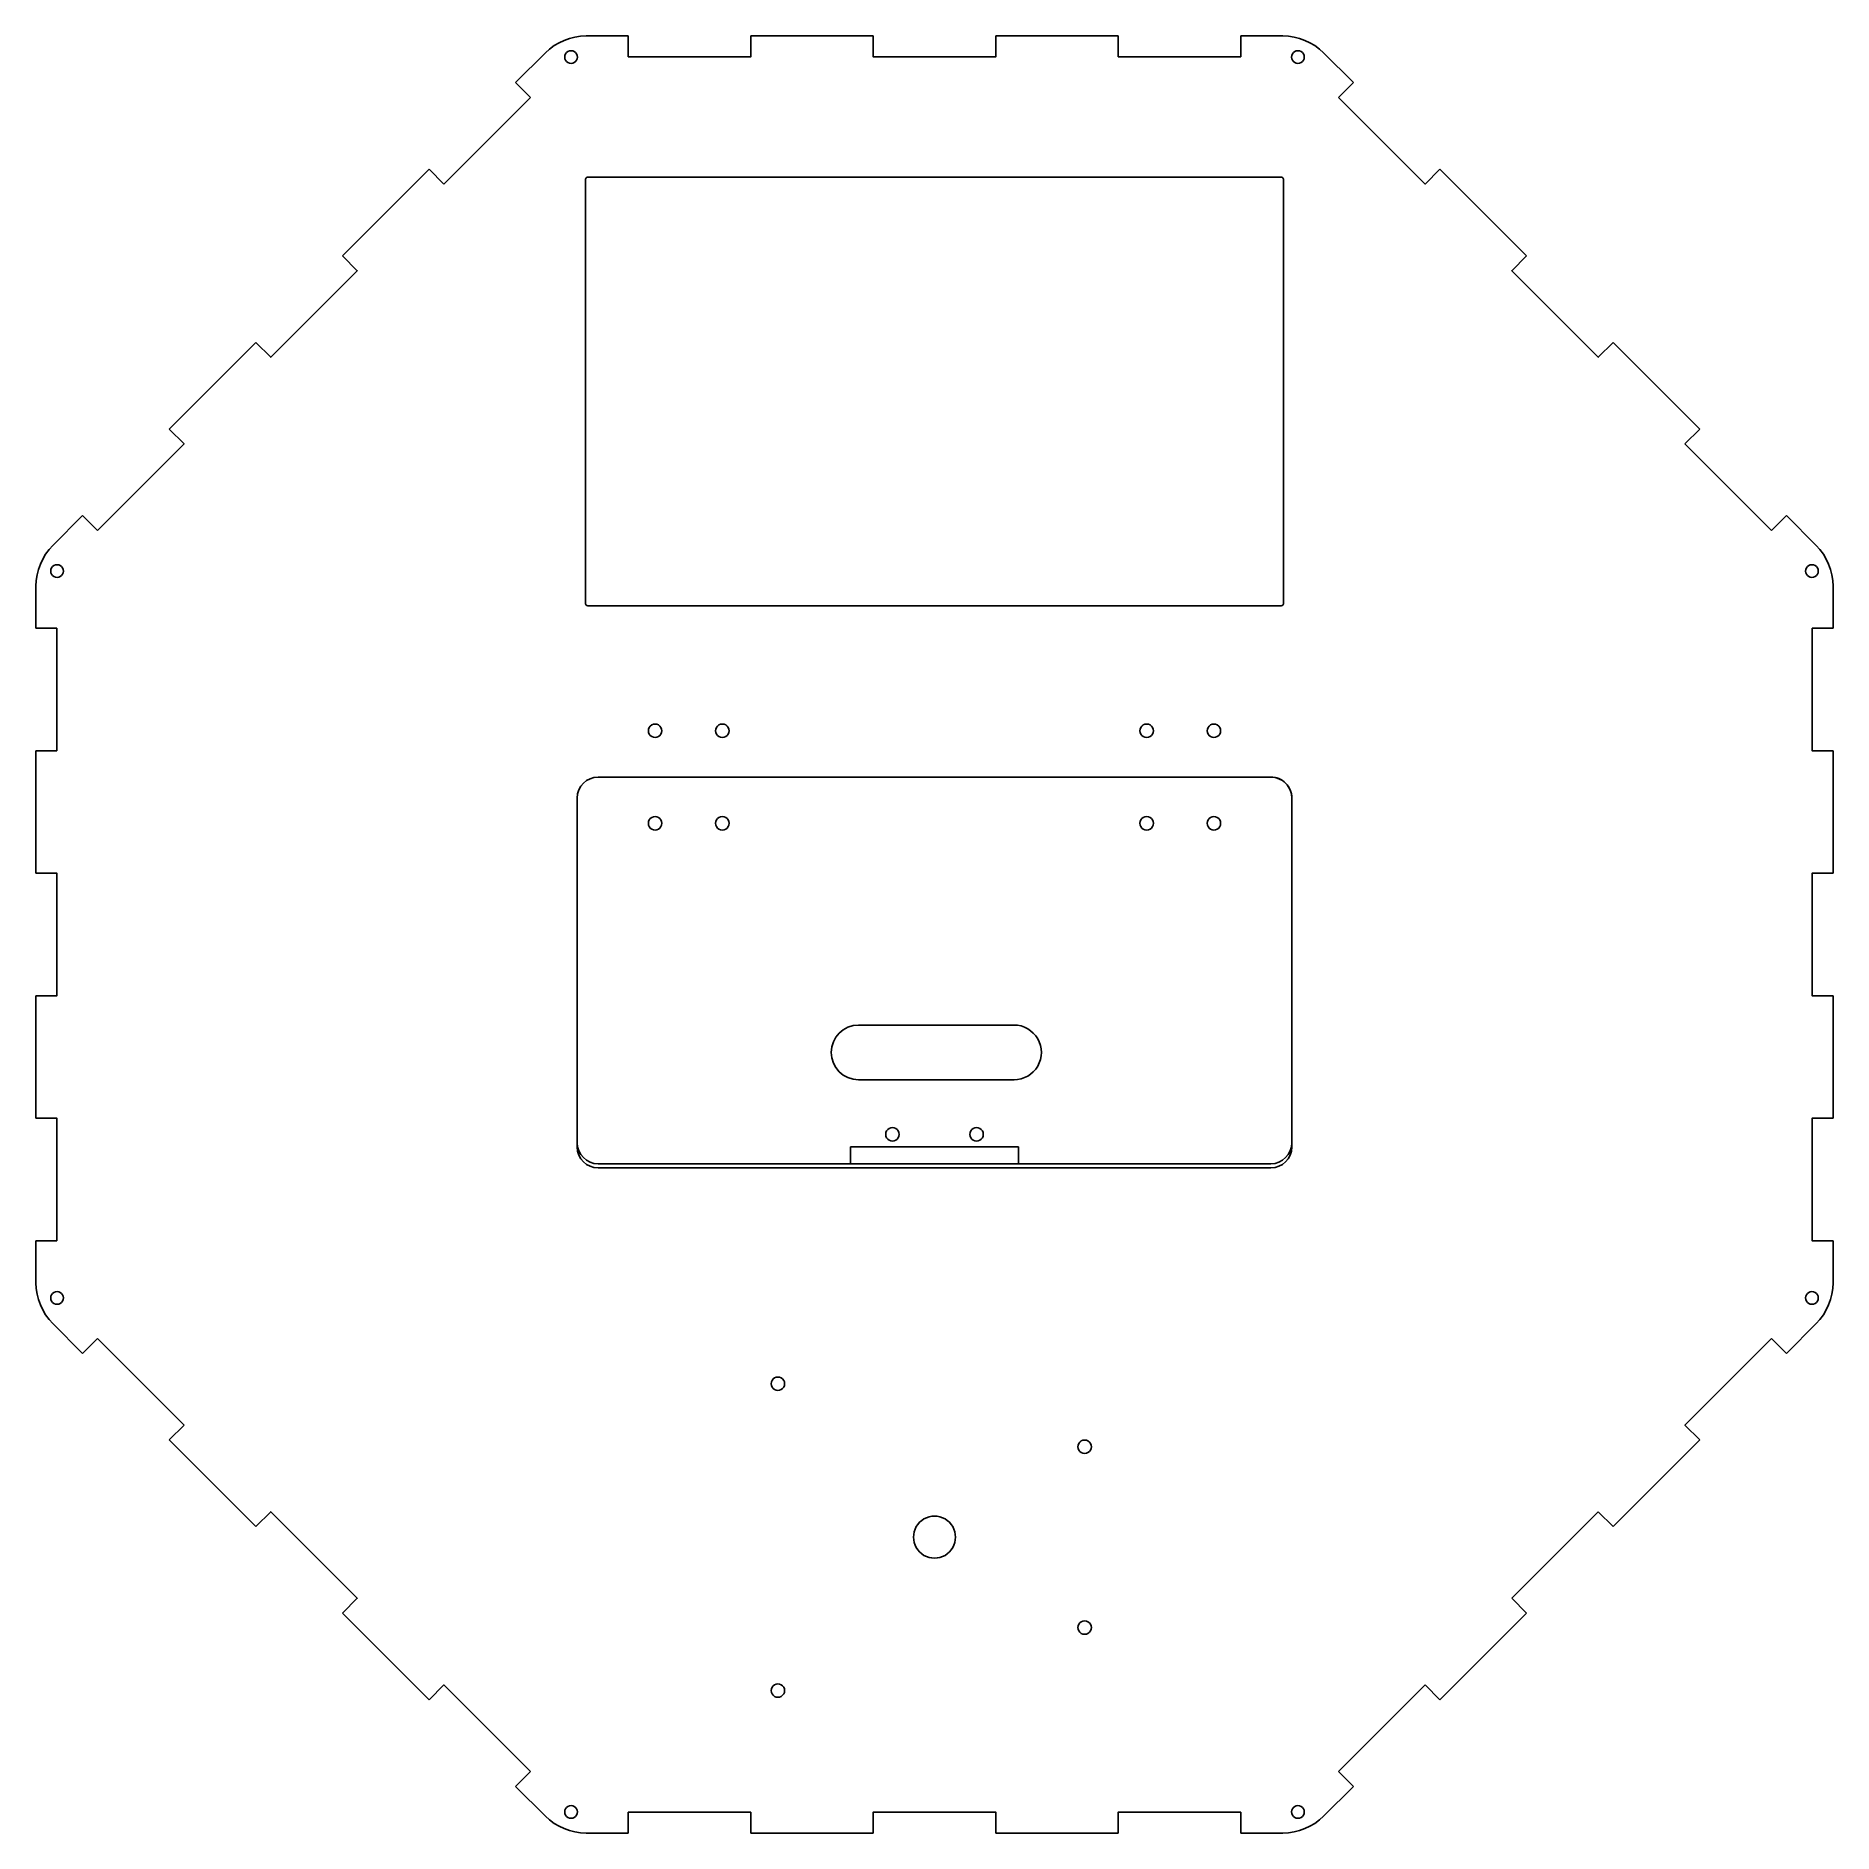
# Model space of a CAD drawing. Extents: x -336 to 875, y -552 to 660.
import ezdxf

# ---------------------------------------------------------------- set-up
doc = ezdxf.new("R2010")
doc.units = 0
doc.layers.add('Layer_1', color=7, linetype='CONTINUOUS')

msp = doc.modelspace()

# ---------------------------------------------------------------- linework, layer by layer
at = {"layer": 'Layer_1', "color": 7}
for points in [[(34.70659, 659.763961), (63.053042, 659.763961)], [(63.053042, 645.590739), (145.646356, 645.590739), (145.646356, 659.763961)], [(63.053042, 645.590739), (63.053042, 659.763961)], [(228.239662, 659.763961), (145.646356, 659.763961)], [(228.239662, 659.763961), (228.239662, 645.590739), (310.832976, 645.590739), (310.832976, 659.763961)], [(393.426283, 659.763961), (310.832976, 659.763961)], [(393.426283, 659.763961), (393.426283, 645.590739)], [(476.019604, 659.763961), (504.366079, 659.763961)], [(476.019604, 645.590739), (476.019604, 659.763961)], [(-12.923907, 628.293279), (7.120068, 648.337254)], [(393.426283, 645.590739), (476.019604, 645.590739)], [(531.952579, 648.337254), (551.996553, 628.293279)], [(-61.304209, 559.86901), (-2.90192, 618.271299)], [(-2.90192, 618.271299), (-12.923907, 628.293279)], [(541.974528, 618.271299), (551.996553, 628.293279)], [(541.974528, 618.271299), (600.376878, 559.86901), (610.398828, 569.89099)], [(-71.326196, 569.89099), (-129.728486, 511.488701)], [(-71.326196, 569.89099), (-61.304209, 559.86901)], [(668.801102, 511.488701), (610.398828, 569.89099)], [(-188.130775, 453.086411), (-178.108788, 443.064424), (-119.706498, 501.466721), (-129.728486, 511.488701)], [(668.801102, 511.488701), (658.779152, 501.466721), (717.181426, 443.064424), (727.203376, 453.086411)], [(-188.130775, 453.086411), (-246.533064, 394.684122)], [(785.605725, 394.684122), (727.203376, 453.086411)], [(-294.913368, 326.259847), (-236.511077, 384.662135), (-246.533064, 394.684122)], [(785.605725, 394.684122), (775.5837, 384.662135)], [(775.5837, 384.662135), (833.985975, 326.259847)], [(-324.979326, 316.237861), (-304.935354, 336.281833)], [(-294.913368, 326.259847), (-304.935354, 336.281833)], [(833.985975, 326.259847), (844.008, 336.281833)], [(844.008, 336.281833), (864.051974, 316.237861)], [(-336.406036, 260.304887), (-336.406036, 288.651343)], [(875.478674, 288.651343), (875.478674, 260.304887)], [(503.394604, 275.472182), (35.678057, 275.472182)], [(-322.232807, 260.304887), (-336.406036, 260.304887)], [(-322.232807, 177.711577), (-322.232807, 260.304887)], [(861.305474, 260.304887), (861.305474, 177.711577), (875.478674, 177.711577)], [(861.305474, 260.304887), (875.478674, 260.304887)], [(-336.406036, 177.711577), (-336.406036, 95.118263)], [(-336.406036, 177.711577), (-322.232807, 177.711577)], [(875.478674, 95.118263), (875.478674, 177.711577)], [(42.764665, 160.000785), (496.308004, 160.000785)], [(28.591442, -86.613387), (28.591442, 145.827555)], [(510.481804, 145.827548), (510.481729, -89.448034)], [(-336.406036, 12.524957), (-322.232807, 12.524957), (-322.232807, 95.118263), (-336.406036, 95.118263)], [(875.478674, 95.118263), (861.305474, 95.118263), (861.305474, 12.524957), (875.478674, 12.524957)], [(-336.406036, 12.524957), (-336.406036, -70.068357)], [(875.478674, -70.068357), (875.478674, 12.524957)], [(218.29425, -7.24331), (323.176139, -7.24331)], [(323.176139, -44.093705), (218.29425, -44.093705)], [(-322.232807, -152.661664), (-322.232807, -70.068357), (-336.406036, -70.068357)], [(875.478674, -70.068357), (861.305474, -70.068357), (861.305474, -152.661664), (875.478674, -152.661664)], [(212.832308, -89.448034), (212.832308, -100.786617)], [(326.218131, -89.448034), (212.832308, -89.448034)], [(326.218131, -100.786617), (326.218131, -89.448034)], [(-336.406036, -181.008123), (-336.406036, -152.661664)], [(-322.232807, -152.661664), (-336.406036, -152.661664)], [(875.478674, -152.661664), (875.478674, -181.008123)], [(-304.935354, -228.638613), (-324.979326, -208.594638)], [(864.051974, -208.594638), (844.008, -228.638613)], [(-294.913368, -218.616625), (-304.935354, -228.638613)], [(-236.511077, -277.018915), (-294.913368, -218.616625)], [(833.985975, -218.616625), (775.5837, -277.018915), (785.605725, -287.040902)], [(833.985975, -218.616625), (844.008, -228.638613)], [(-246.533064, -287.040902), (-236.511077, -277.018915)], [(-246.533064, -287.040902), (-188.130775, -345.443191)], [(727.203376, -345.443191), (785.605725, -287.040902)], [(-129.728486, -403.84548), (-119.706498, -393.823501), (-178.108788, -335.421204), (-188.130775, -345.443191)], [(658.779152, -393.823501), (717.181426, -335.421204)], [(727.203376, -345.443191), (717.181426, -335.421204)], [(668.801102, -403.84548), (658.779152, -393.823501)], [(-129.728486, -403.84548), (-71.326196, -462.247807)], [(610.398828, -462.247807), (668.801102, -403.84548)], [(-2.90192, -510.628057), (-61.304209, -452.22579), (-71.326196, -462.247807)], [(600.376878, -452.22579), (541.974528, -510.628057)], [(610.398828, -462.247807), (600.376878, -452.22579)], [(610.398828, -462.247807), (600.376878, -452.22579)], [(-2.90192, -510.628057), (-12.923907, -520.650081)], [(7.120068, -540.694056), (-12.923907, -520.650081)], [(551.996553, -520.650081), (531.952579, -540.694056)], [(541.974528, -510.628057), (551.996553, -520.650081)], [(145.646356, -537.947481), (63.053042, -537.947481)], [(63.053042, -537.947481), (63.053042, -552.120756)], [(145.646356, -552.120756), (145.646356, -537.947481)], [(310.832976, -552.120756), (310.832976, -537.947481), (228.239662, -537.947481), (228.239662, -552.120756)], [(476.019604, -537.947481), (393.426283, -537.947481), (393.426283, -552.120756)], [(476.019604, -537.947481), (476.019604, -552.120756)], [(63.053042, -552.120756), (34.70659, -552.120756)], [(145.646356, -552.120756), (228.239662, -552.120756)], [(310.832976, -552.120756), (393.426283, -552.120756)], [(504.366079, -552.120756), (476.019604, -552.120756)]]:
    msp.add_lwpolyline(points, dxfattribs=at)
for points in [[(28.69564, 645.527596)], [(518.880904, 645.527596)], [(-317.9177, 298.914255)], [(865.494299, 298.914255)], [(503.394604, 275.472182)], [(85.647669, 191.181885)], [(131.001999, 191.181885)], [(417.14153, 191.181885)], [(462.495829, 191.181885)], [(85.647669, 128.819678)], [(131.001999, 128.819678)], [(417.14153, 128.819678)], [(462.495829, 128.819678)], [(245.714197, -80.9441)], [(302.407109, -80.9441)], [(-317.9177, -191.271033)], [(865.494299, -191.271033)], [(168.442478, -249.113725)], [(375.298791, -291.633407)], [(283.709549, -352.578286)], [(375.298791, -413.523165)], [(168.442478, -456.042855)], [(28.69564, -537.884406)], [(518.880904, -537.884406)]]:
    msp.add_lwpolyline(points, close=True, dxfattribs=at)
for points in [[(34.70659, 659.763961), (24.359637, 659.763963), (14.436469, 655.653653), (7.120068, 648.337254)], [(531.952579, 648.337254), (524.636183, 655.653648), (514.713024, 659.763957), (504.366079, 659.763961)], [(22.316959, 649.212013), (21.001025, 648.451911), (20.190802, 647.04728), (20.191705, 645.527596)], [(20.191705, 645.527596), (20.190802, 644.007913), (21.001025, 642.603282), (22.316959, 641.843179)], [(26.570386, 649.212013), (25.254452, 649.972116), (23.632893, 649.972116), (22.316959, 649.212013)], [(28.69564, 645.527596), (28.696542, 647.04728), (27.88632, 648.451911), (26.570386, 649.212013)], [(26.570386, 641.843179), (27.88632, 642.603282), (28.696542, 644.007913), (28.69564, 645.527596)], [(512.498287, 649.223464), (511.180339, 648.460303), (510.371202, 647.050543), (510.377029, 645.527596)], [(510.377029, 645.527596), (510.371202, 644.00465), (511.180339, 642.594889), (512.498287, 641.831729)], [(516.759645, 649.223464), (515.441698, 649.986624), (513.816235, 649.986624), (512.498287, 649.223464)], [(518.880904, 645.527596), (518.886731, 647.050543), (518.077593, 648.460303), (516.759645, 649.223464)], [(516.759645, 641.831729), (518.077593, 642.594889), (518.886731, 644.00465), (518.880904, 645.527596)], [(22.316959, 641.843179), (23.632893, 641.083077), (25.254452, 641.083077), (26.570386, 641.843179)], [(512.498287, 641.831729), (513.816235, 641.068569), (515.441698, 641.068569), (516.759645, 641.831729)], [(34.26073, 563.188712), (34.260731, 563.56461), (34.410056, 563.925112), (34.675857, 564.190911)], [(34.26073, 276.889504), (34.26073, 276.889504), (34.26073, 563.188712), (34.26073, 563.188712)], [(34.675857, 564.190911), (34.941657, 564.45671), (35.30216, 564.606034), (35.678057, 564.606032)], [(35.678057, 564.606032), (35.678057, 564.606032), (503.394604, 564.606032), (503.394604, 564.606032)], [(503.394604, 564.606032), (504.17735, 564.606006), (504.811877, 563.971458), (504.811879, 563.188712)], [(504.811879, 563.188712), (504.811879, 563.188712), (504.811879, 276.889504), (504.811879, 276.889504)], [(-324.979326, 316.237861), (-332.295725, 308.921461), (-336.406036, 298.998294), (-336.406036, 288.651343)], [(875.478674, 288.651343), (875.478677, 298.998293), (871.36837, 308.92146), (864.051974, 316.237861)], [(-320.043685, 302.596568), (-321.359248, 303.356109), (-322.980089, 303.356109), (-324.295653, 302.596568)], [(863.368312, 302.596573), (862.052746, 303.356115), (860.431903, 303.356115), (859.116337, 302.596573)], [(-324.295653, 302.596568), (-325.611217, 301.837026), (-326.421637, 300.433337), (-326.421637, 298.914255)], [(-326.421637, 298.914255), (-326.421637, 297.395173), (-325.611217, 295.991483), (-324.295653, 295.231942)], [(-324.295653, 295.231942), (-322.980089, 294.472401), (-321.359248, 294.472401), (-320.043685, 295.231942)], [(-317.9177, 298.914255), (-317.9177, 300.433337), (-318.728121, 301.837026), (-320.043685, 302.596568)], [(-320.043685, 295.231942), (-318.728121, 295.991483), (-317.9177, 297.395173), (-317.9177, 298.914255)], [(859.116337, 302.596573), (857.800771, 301.837031), (856.990349, 300.433339), (856.990349, 298.914255)], [(856.990349, 298.914255), (856.990349, 297.39517), (857.800771, 295.991479), (859.116337, 295.231936)], [(859.116337, 295.231936), (860.431903, 294.472394), (862.052746, 294.472394), (863.368312, 295.231936)], [(865.494299, 298.914255), (865.494299, 300.433339), (864.683878, 301.837031), (863.368312, 302.596573)], [(863.368312, 295.231936), (864.683878, 295.991479), (865.494299, 297.39517), (865.494299, 298.914255)], [(34.675856, 275.887304), (34.410055, 276.153104), (34.26073, 276.513606), (34.26073, 276.889504)], [(35.678057, 275.472182), (35.302159, 275.47218), (34.941657, 275.621504), (34.675856, 275.887304)], [(504.811879, 276.889504), (504.811878, 276.106757), (504.177351, 275.472208), (503.394604, 275.472182)], [(78.844518, 195.109686), (77.44125, 194.299509), (76.576802, 192.802239), (76.576802, 191.181885)], [(83.379952, 195.109686), (81.976684, 195.919863), (80.247787, 195.919863), (78.844518, 195.109686)], [(85.647669, 191.181885), (85.647669, 192.802239), (84.783221, 194.299509), (83.379952, 195.109686)], [(124.198848, 195.109686), (122.79558, 194.299509), (121.931131, 192.802239), (121.931131, 191.181885)], [(128.734282, 195.109686), (127.331014, 195.919863), (125.602116, 195.919863), (124.198848, 195.109686)], [(131.001999, 191.181885), (131.001999, 192.802239), (130.13755, 194.299509), (128.734282, 195.109686)], [(410.338363, 195.109695), (408.935091, 194.299516), (408.07064, 192.802243), (408.07064, 191.181885)], [(414.873808, 195.109695), (413.470536, 195.919874), (411.741634, 195.919874), (410.338363, 195.109695)], [(417.14153, 191.181885), (417.14153, 192.802243), (416.277079, 194.299516), (414.873808, 195.109695)], [(455.692673, 195.109689), (454.289404, 194.299511), (453.424954, 192.80224), (453.424955, 191.181885)], [(460.228111, 195.109689), (458.824842, 195.919867), (457.095942, 195.919867), (455.692673, 195.109689)], [(462.495829, 191.181885), (462.49583, 192.80224), (461.63138, 194.299511), (460.228111, 195.109689)], [(76.576802, 191.181885), (76.576802, 189.56153), (77.44125, 188.064261), (78.844518, 187.254083)], [(78.844518, 187.254083), (80.247787, 186.443906), (81.976684, 186.443906), (83.379952, 187.254083)], [(83.379952, 187.254083), (84.783221, 188.064261), (85.647669, 189.56153), (85.647669, 191.181885)], [(121.931131, 191.181885), (121.931131, 189.56153), (122.79558, 188.064261), (124.198848, 187.254084)], [(124.198848, 187.254084), (125.602116, 186.443907), (127.331014, 186.443907), (128.734282, 187.254084)], [(128.734282, 187.254084), (130.13755, 188.064261), (131.001999, 189.56153), (131.001999, 191.181885)], [(408.07064, 191.181885), (408.07064, 189.561526), (408.935091, 188.064253), (410.338362, 187.254073)], [(410.338362, 187.254073), (411.741634, 186.443894), (413.470536, 186.443894), (414.873808, 187.254073)], [(414.873808, 187.254073), (416.277079, 188.064253), (417.14153, 189.561526), (417.14153, 191.181885)], [(453.424955, 191.181885), (453.424954, 189.561529), (454.289404, 188.064258), (455.692673, 187.25408)], [(455.692673, 187.25408), (457.095942, 186.443902), (458.824842, 186.443902), (460.228111, 187.25408)], [(460.228111, 187.25408), (461.63138, 188.064258), (462.49583, 189.561529), (462.495829, 191.181885)], [(28.591442, 145.827555), (28.591442, 153.655211), (34.937009, 160.000782), (42.764665, 160.000785)], [(28.591442, 145.827555), (28.591442, 153.655211), (34.937009, 160.000782), (42.764665, 160.000785)], [(42.764665, 160.000785), (42.764665, 160.000785), (496.308529, 160.000785), (496.308529, 160.000785)], [(496.308004, 160.000785), (504.135651, 160.000769), (510.481205, 153.655202), (510.481204, 145.827555)], [(496.308529, 160.000785), (500.067512, 160.000797), (503.672542, 158.507555), (506.330548, 155.849556)], [(28.591442, -89.448034), (28.591442, -89.448034), (28.591442, 145.827555), (28.591442, 145.827555)], [(506.330548, 155.849556), (508.988554, 153.191557), (510.481806, 149.586531), (510.481804, 145.827548)], [(510.481204, 145.827555), (510.481204, 145.827555), (510.481204, -86.613387), (510.481204, -86.613387)], [(83.379952, 132.747479), (81.976684, 133.557656), (80.247787, 133.557656), (78.844518, 132.747479)], [(128.734282, 132.747479), (127.331014, 133.557656), (125.602116, 133.557656), (124.198848, 132.747479)], [(414.873808, 132.747488), (413.470536, 133.557668), (411.741634, 133.557668), (410.338363, 132.747488)], [(460.228111, 132.747483), (458.824842, 133.557661), (457.095942, 133.557661), (455.692673, 132.747483)], [(78.844518, 132.747479), (77.44125, 131.937302), (76.576802, 130.440032), (76.576802, 128.819678)], [(76.576802, 128.819678), (76.576802, 127.199323), (77.44125, 125.702054), (78.844518, 124.891877)], [(78.844518, 124.891877), (80.247787, 124.081699), (81.976684, 124.081699), (83.379952, 124.891877)], [(85.647669, 128.819678), (85.647669, 130.440032), (84.783221, 131.937302), (83.379952, 132.747479)], [(83.379952, 124.891877), (84.783221, 125.702054), (85.647669, 127.199323), (85.647669, 128.819678)], [(124.198848, 132.747479), (122.79558, 131.937302), (121.931131, 130.440032), (121.931131, 128.819678)], [(121.931131, 128.819678), (121.931131, 127.199323), (122.79558, 125.702054), (124.198848, 124.891877)], [(124.198848, 124.891877), (125.602116, 124.0817), (127.331014, 124.0817), (128.734282, 124.891877)], [(131.001999, 128.819678), (131.001999, 130.440032), (130.13755, 131.937302), (128.734282, 132.747479)], [(128.734282, 124.891877), (130.13755, 125.702054), (131.001999, 127.199323), (131.001999, 128.819678)], [(410.338363, 132.747488), (408.935091, 131.937309), (408.07064, 130.440036), (408.07064, 128.819678)], [(408.07064, 128.819678), (408.07064, 127.199319), (408.935091, 125.702046), (410.338362, 124.891867)], [(410.338362, 124.891867), (411.741634, 124.081687), (413.470536, 124.081687), (414.873808, 124.891867)], [(417.14153, 128.819678), (417.14153, 130.440036), (416.277079, 131.937309), (414.873808, 132.747488)], [(414.873808, 124.891867), (416.277079, 125.702046), (417.14153, 127.199319), (417.14153, 128.819678)], [(455.692673, 132.747483), (454.289404, 131.937305), (453.424954, 130.440034), (453.424955, 128.819678)], [(453.424955, 128.819678), (453.424954, 127.199322), (454.289404, 125.702051), (455.692673, 124.891873)], [(455.692673, 124.891873), (457.095942, 124.081695), (458.824842, 124.081695), (460.228111, 124.891873)], [(462.495829, 128.819678), (462.49583, 130.440034), (461.63138, 131.937305), (460.228111, 132.747483)], [(460.228111, 124.891873), (461.63138, 125.702051), (462.49583, 127.199322), (462.495829, 128.819678)], [(199.869054, -25.668508), (199.869054, -15.492553), (208.118295, -7.243311), (218.29425, -7.24331)], [(323.176139, -7.24331), (329.758828, -7.24331), (335.841483, -10.755133), (339.132828, -16.455909)], [(339.132828, -16.455909), (342.424172, -22.156685), (342.424172, -29.18033), (339.132828, -34.881106)], [(218.29425, -44.093705), (208.118295, -44.093704), (199.869054, -35.844463), (199.869054, -25.668508)], [(339.132828, -34.881106), (335.841483, -40.581882), (329.758828, -44.093705), (323.176139, -44.093705)], [(238.911047, -77.016299), (237.507779, -77.826476), (236.64333, -79.323745), (236.64333, -80.9441)], [(236.64333, -80.9441), (236.64333, -82.564454), (237.507779, -84.061723), (238.911047, -84.8719)], [(243.44648, -77.016299), (242.043212, -76.206122), (240.314315, -76.206122), (238.911047, -77.016299)], [(245.714197, -80.9441), (245.714197, -79.323745), (244.849748, -77.826476), (243.44648, -77.016299)], [(243.44648, -84.8719), (244.849748, -84.061723), (245.714197, -82.564454), (245.714197, -80.9441)], [(295.603958, -77.016299), (294.20069, -77.826476), (293.336242, -79.323745), (293.336242, -80.9441)], [(293.336242, -80.9441), (293.336242, -82.564454), (294.20069, -84.061723), (295.603958, -84.8719)], [(300.139392, -77.016299), (298.736124, -76.206122), (297.007226, -76.206122), (295.603958, -77.016299)], [(302.407109, -80.9441), (302.407109, -79.323745), (301.54266, -77.826476), (300.139392, -77.016299)], [(300.139392, -84.8719), (301.54266, -84.061723), (302.407109, -82.564454), (302.407109, -80.9441)], [(42.764665, -100.786617), (34.937009, -100.786613), (28.591442, -94.441043), (28.591442, -86.613387)], [(42.764665, -103.621264), (34.937009, -103.621261), (28.591442, -97.27569), (28.591442, -89.448034)], [(238.911047, -84.8719), (240.314315, -85.682077), (242.043212, -85.682077), (243.44648, -84.8719)], [(295.603958, -84.8719), (297.007226, -85.682077), (298.736124, -85.682077), (300.139392, -84.8719)], [(510.481204, -86.613387), (510.481205, -94.441034), (504.135651, -100.786601), (496.308004, -100.786617)], [(510.481729, -89.448034), (510.48173, -97.275682), (504.136176, -103.621248), (496.308529, -103.621264)], [(496.308004, -100.786617), (496.308004, -100.786617), (42.764665, -100.786617), (42.764665, -100.786617)], [(496.308529, -103.621264), (496.308529, -103.621264), (42.764665, -103.621264), (42.764665, -103.621264)], [(-336.406036, -181.008123), (-336.406035, -191.355073), (-332.295724, -201.278239), (-324.979326, -208.594638)], [(864.051974, -208.594638), (871.368369, -201.278238), (875.478676, -191.355072), (875.478674, -181.008123)], [(-324.295653, -187.58872), (-325.611217, -188.348261), (-326.421637, -189.751951), (-326.421637, -191.271033)], [(-326.421637, -191.271033), (-326.421637, -192.790115), (-325.611217, -194.193805), (-324.295653, -194.953346)], [(-320.043685, -187.58872), (-321.359248, -186.829179), (-322.980089, -186.829179), (-324.295653, -187.58872)], [(-317.9177, -191.271033), (-317.9177, -189.751951), (-318.728121, -188.348261), (-320.043685, -187.58872)], [(-320.043685, -194.953346), (-318.728121, -194.193805), (-317.9177, -192.790115), (-317.9177, -191.271033)], [(859.116337, -187.588715), (857.800771, -188.348257), (856.990349, -189.751949), (856.990349, -191.271033)], [(856.990349, -191.271033), (856.990349, -192.790117), (857.800771, -194.193809), (859.116337, -194.953351)], [(863.368312, -187.588715), (862.052746, -186.829173), (860.431903, -186.829173), (859.116337, -187.588715)], [(865.494299, -191.271033), (865.494299, -189.751949), (864.683878, -188.348257), (863.368312, -187.588715)], [(863.368312, -194.953351), (864.683878, -194.193809), (865.494299, -192.790117), (865.494299, -191.271033)], [(-324.295653, -194.953346), (-322.980089, -195.712887), (-321.359248, -195.712887), (-320.043685, -194.953346)], [(859.116337, -194.953351), (860.431903, -195.712894), (862.052746, -195.712894), (863.368312, -194.953351)], [(161.639327, -245.185924), (160.236059, -245.996101), (159.371611, -247.49337), (159.371611, -249.113725)], [(159.371611, -249.113725), (159.371611, -250.734079), (160.236059, -252.231349), (161.639327, -253.041526)], [(166.174761, -245.185924), (164.771493, -244.375746), (163.042596, -244.375746), (161.639327, -245.185924)], [(161.639327, -253.041526), (163.042596, -253.851703), (164.771493, -253.851703), (166.174761, -253.041526)], [(168.442478, -249.113725), (168.442478, -247.49337), (167.57803, -245.996101), (166.174761, -245.185924)], [(166.174761, -253.041526), (167.57803, -252.231349), (168.442478, -250.734079), (168.442478, -249.113725)], [(368.49564, -287.705606), (367.092372, -288.515783), (366.227923, -290.013052), (366.227923, -291.633407)], [(373.031074, -287.705606), (371.627806, -286.895429), (369.898908, -286.895429), (368.49564, -287.705606)], [(375.298791, -291.633407), (375.298791, -290.013052), (374.434342, -288.515783), (373.031074, -287.705606)], [(366.227923, -291.633407), (366.227923, -293.253761), (367.092372, -294.75103), (368.49564, -295.561208)], [(368.49564, -295.561208), (369.898908, -296.371385), (371.627806, -296.371385), (373.031074, -295.561208)], [(373.031074, -295.561208), (374.434342, -294.75103), (375.298791, -293.253761), (375.298791, -291.633407)], [(276.622934, -340.303909), (272.237722, -337.772105), (266.834917, -337.772105), (262.449704, -340.303909)], [(262.449704, -340.303909), (258.064492, -342.835713), (255.36309, -347.514679), (255.36309, -352.578286)], [(283.709549, -352.578286), (283.709549, -347.514679), (281.008147, -342.835713), (276.622934, -340.303909)], [(255.36309, -352.578286), (255.36309, -357.641893), (258.064492, -362.32086), (262.449704, -364.852663)], [(276.622934, -364.852663), (281.008147, -362.32086), (283.709549, -357.641893), (283.709549, -352.578286)], [(262.449704, -364.852663), (266.834917, -367.384467), (272.237722, -367.384467), (276.622934, -364.852663)], [(368.49564, -409.595365), (367.092372, -410.405542), (366.227923, -411.902811), (366.227923, -413.523165)], [(373.031074, -409.595365), (371.627806, -408.785187), (369.898908, -408.785187), (368.49564, -409.595365)], [(375.298791, -413.523165), (375.298791, -411.902811), (374.434342, -410.405542), (373.031074, -409.595365)], [(366.227923, -413.523165), (366.227923, -415.14352), (367.092372, -416.640789), (368.49564, -417.450966)], [(368.49564, -417.450966), (369.898908, -418.261143), (371.627806, -418.261143), (373.031074, -417.450966)], [(373.031074, -417.450966), (374.434342, -416.640789), (375.298791, -415.14352), (375.298791, -413.523165)], [(161.639327, -452.115054), (160.236059, -452.925231), (159.371611, -454.4225), (159.371611, -456.042855)], [(159.371611, -456.042855), (159.371611, -457.663209), (160.236059, -459.160479), (161.639327, -459.970656)], [(166.174761, -452.115054), (164.771493, -451.304876), (163.042596, -451.304876), (161.639327, -452.115054)], [(161.639327, -459.970656), (163.042596, -460.780833), (164.771493, -460.780833), (166.174761, -459.970656)], [(168.442478, -456.042855), (168.442478, -454.4225), (167.57803, -452.925231), (166.174761, -452.115054)], [(166.174761, -459.970656), (167.57803, -459.160479), (168.442478, -457.663209), (168.442478, -456.042855)], [(7.120068, -540.694056), (14.43647, -548.010453), (24.359638, -552.12076), (34.70659, -552.120756)], [(22.316959, -534.199989), (21.001025, -534.960092), (20.190802, -536.364723), (20.191705, -537.884406)], [(20.191705, -537.884406), (20.190802, -539.404089), (21.001025, -540.808721), (22.316959, -541.568823)], [(26.570386, -534.199989), (25.254452, -533.439887), (23.632893, -533.439887), (22.316959, -534.199989)], [(22.316959, -541.568823), (23.632893, -542.328925), (25.254452, -542.328925), (26.570386, -541.568823)], [(28.69564, -537.884406), (28.696542, -536.364723), (27.88632, -534.960092), (26.570386, -534.199989)], [(26.570386, -541.568823), (27.88632, -540.808721), (28.696542, -539.404089), (28.69564, -537.884406)], [(504.366079, -552.120756), (514.713022, -552.120754), (524.636182, -548.010448), (531.952579, -540.694056)], [(512.498287, -534.188539), (511.180339, -534.951699), (510.371202, -536.36146), (510.377029, -537.884406)], [(510.377029, -537.884406), (510.371202, -539.407353), (511.180339, -540.817113), (512.498287, -541.580274)], [(516.759645, -534.188539), (515.441698, -533.425378), (513.816235, -533.425378), (512.498287, -534.188539)], [(512.498287, -541.580274), (513.816235, -542.343434), (515.441698, -542.343434), (516.759645, -541.580274)], [(518.880904, -537.884406), (518.886731, -536.36146), (518.077593, -534.951699), (516.759645, -534.188539)], [(516.759645, -541.580274), (518.077593, -540.817113), (518.886731, -539.407353), (518.880904, -537.884406)]]:
    msp.add_open_spline(points, degree=3, dxfattribs=at)

doc.saveas('drawing.dxf')
